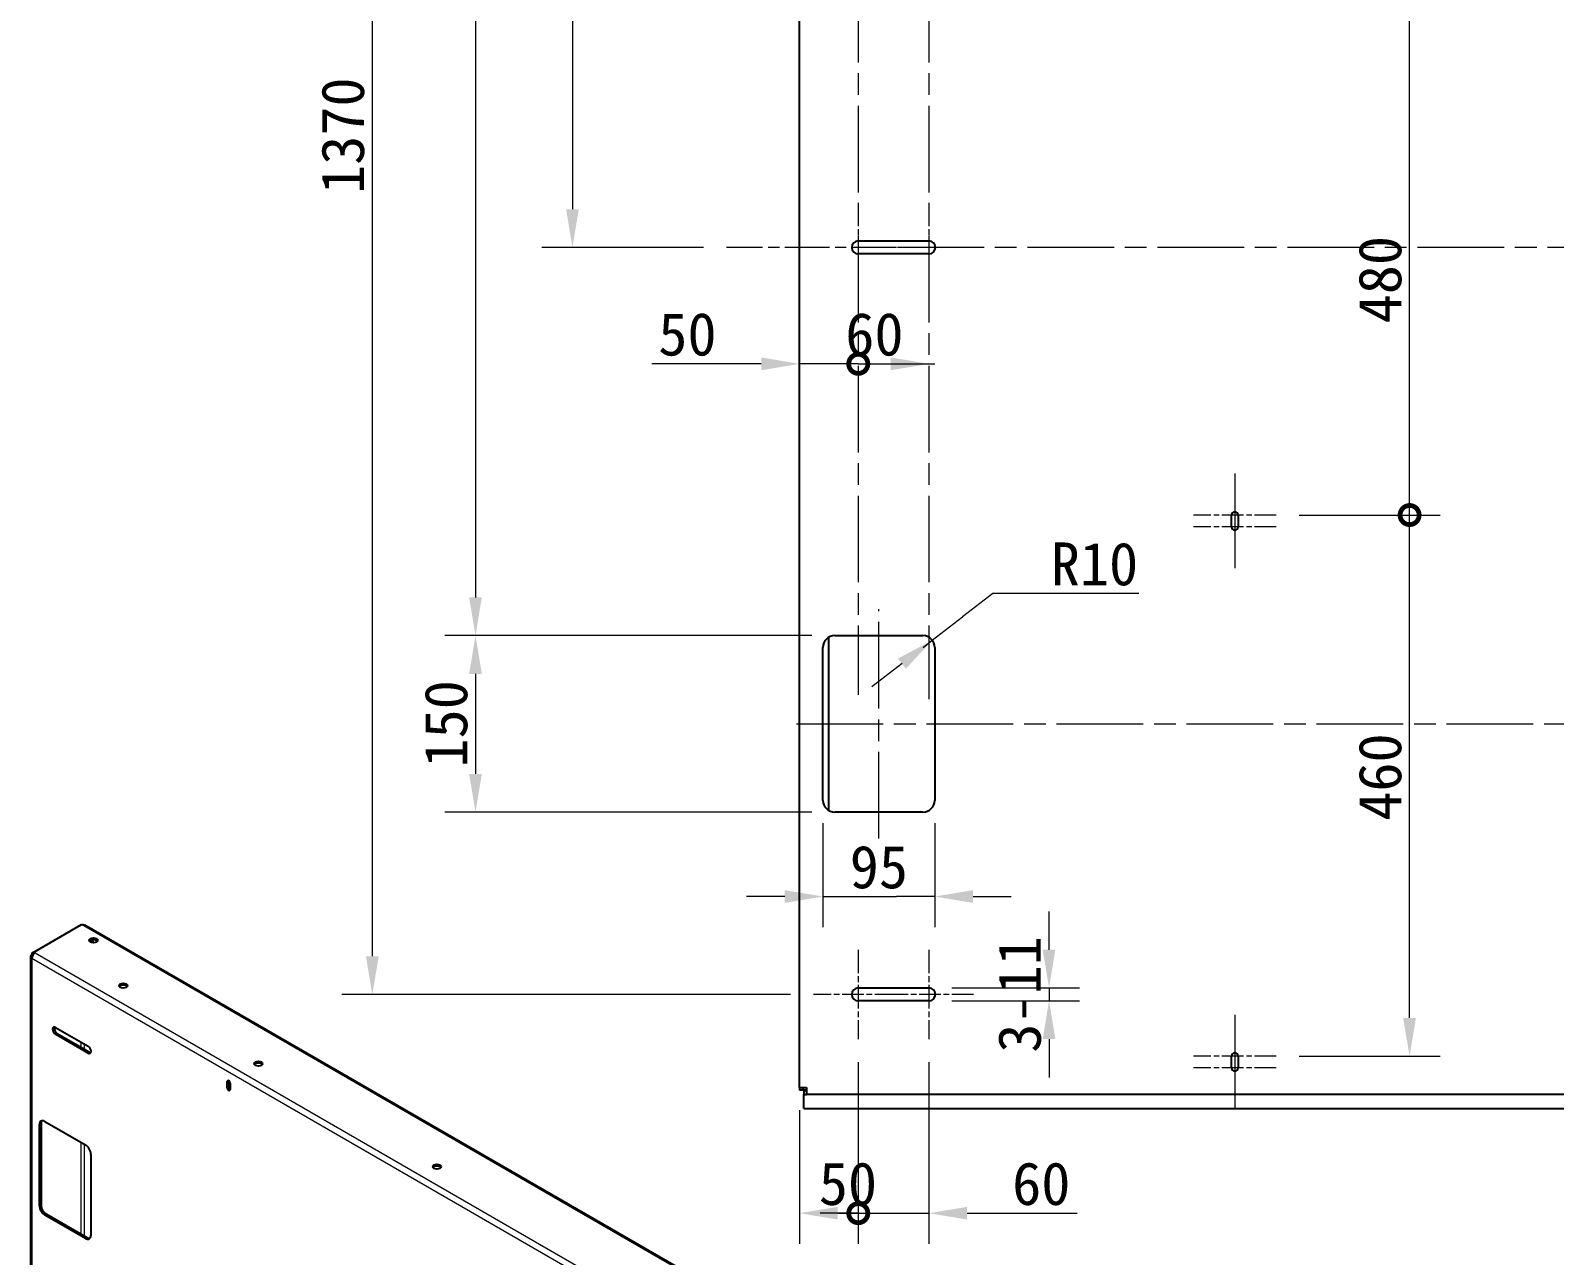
# Model space of a CAD drawing. Header units: millimetres. Extents: x 78 to 5389, y 71 to 3790.
# Drawn here: x 2792 to 4087, y 1510 to 2551 of the extents above; entities that cross this region are included whole.
import ezdxf

# ---------------------------------------------------------------- set-up
doc = ezdxf.new("R2010")
doc.units = ezdxf.units.MM
doc.header["$LTSCALE"] = 13
doc.linetypes.add('CHAIN', pattern=[0.3543, 0.2362, -0.0295, 0.0591, -0.0295])
for name, color, linetype, lineweight, true_color in [('中心标记 (ISO)', 1, 'CHAIN', 18, 0xff0000), ('中心线 (ISO)', 1, 'CHAIN', 18, 0xff0000), ('尺寸 (ISO)', 7, 'Continuous', 18, 0x008000)]:
    doc.layers.add(name, color=color, linetype=linetype, lineweight=lineweight, true_color=true_color)
doc.layers.add('可见 (ISO)', color=7, linetype='Continuous', lineweight=25)
doc.layers.add('可见窄的 (ISO)', color=7, linetype='Continuous', lineweight=18)
doc.styles.add('最新国标', font='simfang.ttf')
doc.dimstyles.new('默认 (GB)', dxfattribs={"dimscale": 13, "dimtxt": 2.8, "dimasz": 2.5, "dimexe": 2, "dimexo": 1.5, "dimgap": 0.5, "dimtad": 1, "dimtoh": 1, "dimdsep": 46, "dimtxsty": '最新国标', "dimcen": 0.09, "dimdle": 10, "dimclrd": 256, "dimclre": 256, "dimclrt": 256, "dimaunit": 1, "dimadec": 3, "dimazin": 2, "dimtfac": 0.535714, "dimtdec": 3, "dimtmove": 0, "dimatfit": 3, "dimfxl": 0, "dimtolj": 1, "dimlwd": -1, "dimlwe": -1, "dimarcsym": 0})

# ---------------------------------------------------------------- blocks, each defined once
blk = doc.blocks.new('*D27')
at = {"layer": 'Defpoints', "color": 0, "transparency": 16777216}
for p in [(3451.6, 3101.8), (3252.7, 2366.8), (3383.6, 2366.8)]:
    blk.add_point(p, dxfattribs=at)
at = {"layer": '尺寸 (ISO)', "color": 116, "true_color": 0x00803f, "transparency": 16777216}
for p, q in [((3432.1, 3101.8), (3226.7, 3101.8)), ((3252.7, 3069.3), (3252.7, 2399.3)), ((3364.1, 2366.8), (3226.7, 2366.8))]:
    blk.add_line(p, q, dxfattribs=at)
for points in [[(3247.3, 3069.3), (3258.1, 3069.3), (3252.7, 3101.8)], [(3247.3, 2399.3), (3258.1, 2399.3), (3252.7, 2366.8)]]:
    blk.add_solid(points, dxfattribs=at)
at = {"layer": '尺寸 (ISO)', "transparency": 16777216, "insert": (3227.8, 2851.8), "char_height": 36.4, "attachment_point": 5, "rotation": 90, "style": '最新国标'}
blk.add_mtext('\\A1;735', dxfattribs=at)
blk = doc.blocks.new('*D31')
at = {"layer": 'Defpoints', "color": 0, "transparency": 16777216}
for p in [(3451.6, 3101.8), (3170.3, 2036.8), (3475.6, 2036.8)]:
    blk.add_point(p, dxfattribs=at)
at = {"layer": '尺寸 (ISO)', "color": 116, "true_color": 0x00803f, "transparency": 16777216}
for p, q in [((3432.1, 3101.8), (3144.3, 3101.8)), ((3170.3, 3069.3), (3170.3, 2069.3)), ((3456.1, 2036.8), (3144.3, 2036.8))]:
    blk.add_line(p, q, dxfattribs=at)
for points in [[(3164.9, 3069.3), (3175.7, 3069.3), (3170.3, 3101.8)], [(3164.9, 2069.3), (3175.7, 2069.3), (3170.3, 2036.8)]]:
    blk.add_solid(points, dxfattribs=at)
at = {"layer": '尺寸 (ISO)', "transparency": 16777216, "insert": (3145.4, 2789.3), "char_height": 36.4, "attachment_point": 5, "rotation": 90, "style": '最新国标'}
blk.add_mtext('\\A1;1065', dxfattribs=at)
blk = doc.blocks.new('*D32')
at = {"layer": 'Defpoints', "color": 0, "transparency": 16777216}
for p in [(3451.6, 3101.8), (3082.6, 1731.8), (3457.6, 1731.8)]:
    blk.add_point(p, dxfattribs=at)
at = {"layer": '尺寸 (ISO)', "color": 116, "true_color": 0x00803f, "transparency": 16777216}
for p, q in [((3432.1, 3101.8), (3056.6, 3101.8)), ((3082.6, 3069.3), (3082.6, 1764.3)), ((3438.1, 1731.8), (3056.6, 1731.8))]:
    blk.add_line(p, q, dxfattribs=at)
for points in [[(3077.2, 3069.3), (3088.1, 3069.3), (3082.6, 3101.8)], [(3077.2, 1764.3), (3088.1, 1764.3), (3082.6, 1731.8)]]:
    blk.add_solid(points, dxfattribs=at)
at = {"layer": '尺寸 (ISO)', "transparency": 16777216, "insert": (3057.7, 2461.8), "char_height": 36.4, "attachment_point": 5, "rotation": 90, "style": '最新国标'}
blk.add_mtext('\\A1;1370', dxfattribs=at)
blk = doc.blocks.new('*D33')
at = {"layer": 'Defpoints', "color": 0, "transparency": 16777216}
for p in [(3475.6, 2036.8), (3170.3, 1886.8), (3475.6, 1886.8)]:
    blk.add_point(p, dxfattribs=at)
at = {"layer": '尺寸 (ISO)', "color": 116, "true_color": 0x00803f, "transparency": 16777216}
for p, q in [((3456.1, 2036.8), (3144.3, 2036.8)), ((3170.3, 2004.3), (3170.3, 1919.3)), ((3456.1, 1886.8), (3144.3, 1886.8))]:
    blk.add_line(p, q, dxfattribs=at)
for points in [[(3164.9, 2004.3), (3175.7, 2004.3), (3170.3, 2036.8)], [(3164.9, 1919.3), (3175.7, 1919.3), (3170.3, 1886.8)]]:
    blk.add_solid(points, dxfattribs=at)
at = {"layer": '尺寸 (ISO)', "transparency": 16777216, "insert": (3145.4, 1961.8), "char_height": 36.4, "attachment_point": 5, "rotation": 90, "style": '最新国标'}
blk.add_mtext('\\A1;150', dxfattribs=at)
blk = doc.blocks.new('*D34')
at = {"layer": 'Defpoints', "color": 0, "transparency": 16777216}
for p in [(3465.6, 1896.8), (3560.6, 1896.8), (3560.6, 1815)]:
    blk.add_point(p, dxfattribs=at)
at = {"layer": '尺寸 (ISO)', "color": 116, "true_color": 0x00803f, "transparency": 16777216}
for p, q in [((3465.6, 1877.3), (3465.6, 1789)), ((3560.6, 1877.3), (3560.6, 1789)), ((3433.1, 1815), (3400.6, 1815)), ((3465.6, 1815), (3498.1, 1815)), ((3498.1, 1815), (3528.1, 1815)), ((3560.6, 1815), (3528.1, 1815)), ((3593.1, 1815), (3625.6, 1815))]:
    blk.add_line(p, q, dxfattribs=at)
for points in [[(3433.1, 1820.4), (3433.1, 1809.6), (3465.6, 1815)], [(3593.1, 1820.4), (3593.1, 1809.6), (3560.6, 1815)]]:
    blk.add_solid(points, dxfattribs=at)
at = {"layer": '尺寸 (ISO)', "transparency": 16777216, "insert": (3513.1, 1839.9), "char_height": 36.4, "attachment_point": 5, "style": '最新国标'}
blk.add_mtext('\\A1;95', dxfattribs=at)
blk = doc.blocks.new('*D35')
at = {"layer": 'Defpoints', "color": 0, "transparency": 16777216}
for p in [(3555.6, 1737.3), (3555.6, 1726.3), (3657.7, 1726.3)]:
    blk.add_point(p, dxfattribs=at)
at = {"layer": '尺寸 (ISO)', "color": 116, "true_color": 0x00803f, "transparency": 16777216}
for p, q in [((3657.7, 1769.8), (3657.7, 1802.3)), ((3575.1, 1737.3), (3683.7, 1737.3)), ((3657.7, 1737.3), (3657.7, 1726.3)), ((3575.1, 1726.3), (3683.7, 1726.3)), ((3657.7, 1693.8), (3657.7, 1661.3))]:
    blk.add_line(p, q, dxfattribs=at)
for points in [[(3652.3, 1769.8), (3663.1, 1769.8), (3657.7, 1737.3)], [(3652.3, 1693.8), (3663.1, 1693.8), (3657.7, 1726.3)]]:
    blk.add_solid(points, dxfattribs=at)
at = {"layer": '尺寸 (ISO)', "transparency": 16777216, "insert": (3632.8, 1731.8), "char_height": 36.4, "attachment_point": 5, "rotation": 90, "style": '最新国标'}
blk.add_mtext('\\A1;\\fFangSong|b0|i0;3-11', dxfattribs=at)
blk = doc.blocks.new('*D55')
at = {"layer": 'Defpoints', "color": 0, "transparency": 16777216}
for p in [(3550.6, 2026.8), (3558.5, 2032.9)]:
    blk.add_point(p, dxfattribs=at)
at = {"layer": '尺寸 (ISO)', "color": 116, "true_color": 0x00803f, "transparency": 16777216}
for p, q in [((3610, 2072.6), (3584.2, 2052.7)), ((3734.1, 2072.6), (3610, 2072.6)), ((3558.5, 2032.9), (3584.2, 2052.7)), ((3550.6, 2026.8), (3558.5, 2032.9)), ((3532.8, 2013), (3507, 1993.2))]:
    blk.add_line(p, q, dxfattribs=at)
blk.add_solid([(3529.4, 2017.3), (3536.1, 2008.7), (3558.5, 2032.9)], dxfattribs=at)
at = {"layer": '尺寸 (ISO)', "transparency": 16777216, "insert": (3696.3, 2097.5), "char_height": 36.4, "attachment_point": 5, "style": '最新国标'}
blk.add_mtext('\\A1;R10', dxfattribs=at)
blk = doc.blocks.new('_DotSmall')
at = {"color": 0, "linetype": 'ByBlock', "const_width": 0.5}
blk.add_lwpolyline([(-0.0625, 0, 1), (0.0625, 0, 1)], format="xyb", close=True, dxfattribs=at)
blk = doc.blocks.new('*D58')
at = {"layer": 'Defpoints', "color": 0, "transparency": 16777216}
for p in [(3495.6, 1693.8), (3445.6, 1652.8), (3495.6, 1545.8)]:
    blk.add_point(p, dxfattribs=at)
at = {"layer": '尺寸 (ISO)', "color": 116, "true_color": 0x00803f, "transparency": 16777216}
for p, q in [((3495.6, 1674.3), (3495.6, 1519.8)), ((3445.6, 1633.3), (3445.6, 1519.8)), ((3478.1, 1545.8), (3495.6, 1545.8))]:
    blk.add_line(p, q, dxfattribs=at)
blk.add_solid([(3478.1, 1551.2), (3478.1, 1540.4), (3445.6, 1545.8)], dxfattribs=at)
at = {"layer": '尺寸 (ISO)', "color": 116, "true_color": 0x00803f, "transparency": 16777216, "xscale": 32.5, "yscale": 32.5, "zscale": 32.5}
blk.add_blockref('_DotSmall', (3495.6, 1545.8), dxfattribs=at)
at = {"layer": '尺寸 (ISO)', "transparency": 16777216, "insert": (3486.8, 1570.7), "char_height": 36.4, "attachment_point": 5, "style": '最新国标'}
blk.add_mtext('\\A1;50', dxfattribs=at)
blk = doc.blocks.new('*D59')
at = {"layer": 'Defpoints', "color": 0, "transparency": 16777216}
for p in [(3495.6, 1693.8), (3555.6, 1693.8), (3555.6, 1545.8)]:
    blk.add_point(p, dxfattribs=at)
at = {"layer": '尺寸 (ISO)', "color": 116, "true_color": 0x00803f, "transparency": 16777216}
for p, q in [((3495.6, 1674.3), (3495.6, 1519.8)), ((3555.6, 1674.3), (3555.6, 1519.8)), ((3495.6, 1545.8), (3463.1, 1545.8)), ((3495.6, 1545.8), (3555.6, 1545.8)), ((3588.1, 1545.8), (3681.6, 1545.8))]:
    blk.add_line(p, q, dxfattribs=at)
blk.add_solid([(3588.1, 1551.2), (3588.1, 1540.4), (3555.6, 1545.8)], dxfattribs=at)
at = {"layer": '尺寸 (ISO)', "color": 116, "true_color": 0x00803f, "transparency": 16777216, "xscale": 32.5, "yscale": 32.5, "zscale": 32.5}
blk.add_blockref('_DotSmall', (3495.6, 1545.8), dxfattribs=at)
at = {"layer": '尺寸 (ISO)', "transparency": 16777216, "insert": (3651.1, 1570.7), "char_height": 36.4, "attachment_point": 5, "style": '最新国标'}
blk.add_mtext('\\A1;60', dxfattribs=at)
blk = doc.blocks.new('*D65')
at = {"layer": 'Defpoints', "color": 0, "transparency": 16777216}
for p in [(3495.6, 2366.8), (3495.6, 2267.8), (3445.6, 1652.8)]:
    blk.add_point(p, dxfattribs=at)
at = {"layer": '尺寸 (ISO)', "color": 116, "true_color": 0x00803f, "transparency": 16777216}
for p, q in [((3413.1, 2267.8), (3320.1, 2267.8)), ((3495.6, 2267.8), (3445.6, 2267.8)), ((3495.6, 2267.8), (3560.6, 2267.8))]:
    blk.add_line(p, q, dxfattribs=at)
blk.add_solid([(3413.1, 2273.3), (3413.1, 2262.4), (3445.6, 2267.8)], dxfattribs=at)
at = {"layer": '尺寸 (ISO)', "color": 116, "true_color": 0x00803f, "transparency": 16777216, "xscale": 32.5, "yscale": 32.5, "zscale": 32.5, "rotation": 180}
blk.add_blockref('_DotSmall', (3495.6, 2267.8), dxfattribs=at)
at = {"layer": '尺寸 (ISO)', "transparency": 16777216, "insert": (3350.4, 2292.8), "char_height": 36.4, "attachment_point": 5, "style": '最新国标'}
blk.add_mtext('\\A1;50', dxfattribs=at)
blk = doc.blocks.new('*D66')
at = {"layer": 'Defpoints', "color": 0, "transparency": 16777216}
for p in [(3555.6, 3001.8), (3495.6, 2366.8), (3555.6, 2267.8)]:
    blk.add_point(p, dxfattribs=at)
at = {"layer": '尺寸 (ISO)', "color": 116, "true_color": 0x00803f, "transparency": 16777216}
blk.add_line((3495.6, 2267.8), (3523.1, 2267.8), dxfattribs=at)
blk.add_solid([(3523.1, 2273.3), (3523.1, 2262.4), (3555.6, 2267.8)], dxfattribs=at)
at = {"layer": '尺寸 (ISO)', "color": 116, "true_color": 0x00803f, "transparency": 16777216, "xscale": 32.5, "yscale": 32.5, "zscale": 32.5, "rotation": 180}
blk.add_blockref('_DotSmall', (3495.6, 2267.8), dxfattribs=at)
at = {"layer": '尺寸 (ISO)', "transparency": 16777216, "insert": (3509.3, 2292.8), "char_height": 36.4, "attachment_point": 5, "style": '最新国标'}
blk.add_mtext('\\A1;60', dxfattribs=at)
blk = doc.blocks.new('*D69')
at = {"layer": 'Defpoints', "color": 0, "transparency": 16777216}
for p in [(3850.8, 2619.3), (3964.1, 2619.3), (3850.8, 2139.3)]:
    blk.add_point(p, dxfattribs=at)
at = {"layer": '尺寸 (ISO)', "color": 116, "true_color": 0x00803f, "transparency": 16777216}
for p, q in [((3870.3, 2619.3), (3990.1, 2619.3)), ((3964.1, 2139.3), (3964.1, 2619.3)), ((3870.3, 2139.3), (3990.1, 2139.3))]:
    blk.add_line(p, q, dxfattribs=at)
at = {"layer": '尺寸 (ISO)', "color": 116, "true_color": 0x00803f, "transparency": 16777216, "xscale": 32.5, "yscale": 32.5, "zscale": 32.5}
for p, rotation in [((3964.1, 2619.3), 90), ((3964.1, 2139.3), 270)]:
    blk.add_blockref('_DotSmall', p, dxfattribs=dict(at, rotation=rotation))
at = {"layer": '尺寸 (ISO)', "transparency": 16777216, "insert": (3939.1, 2339.4), "char_height": 36.4, "attachment_point": 5, "rotation": 90, "style": '最新国标'}
blk.add_mtext('\\A1;480', dxfattribs=at)
blk = doc.blocks.new('*D70')
at = {"layer": 'Defpoints', "color": 0, "transparency": 16777216}
for p in [(3850.8, 2139.3), (3964.1, 2139.3), (3850.8, 1679.3)]:
    blk.add_point(p, dxfattribs=at)
at = {"layer": '尺寸 (ISO)', "color": 116, "true_color": 0x00803f, "transparency": 16777216}
for p, q in [((3870.3, 2139.3), (3990.1, 2139.3)), ((3964.1, 1711.8), (3964.1, 2139.3)), ((3870.3, 1679.3), (3990.1, 1679.3))]:
    blk.add_line(p, q, dxfattribs=at)
blk.add_solid([(3958.6, 1711.8), (3969.5, 1711.8), (3964.1, 1679.3)], dxfattribs=at)
at = {"layer": '尺寸 (ISO)', "color": 116, "true_color": 0x00803f, "transparency": 16777216, "xscale": 32.5, "yscale": 32.5, "zscale": 32.5, "rotation": 90}
blk.add_blockref('_DotSmall', (3964.1, 2139.3), dxfattribs=at)
at = {"layer": '尺寸 (ISO)', "transparency": 16777216, "insert": (3939.1, 1916.6), "char_height": 36.4, "attachment_point": 5, "rotation": 90, "style": '最新国标'}
blk.add_mtext('\\A1;460', dxfattribs=at)

msp = doc.modelspace()

# ---------------------------------------------------------------- linework, layer by layer
at = {"layer": '中心标记 (ISO)', "ltscale": 23.990969}
for p, q in [((3495.5735, 3039.7701), (3495.5735, 1986.5867)), ((3555.5735, 3039.7701), (3555.5735, 1982.7705)), ((4817.9524, 2366.7701), (3523.0735, 2366.7701))]:
    msp.add_line(p, q, dxfattribs=at)
at = {"layer": '中心标记 (ISO)', "ltscale": 6.49619}
for p, q in [((3495.5735, 2404.7701), (3495.5735, 2328.7701)), ((3555.5735, 2404.7701), (3555.5735, 2328.7701)), ((3495.5735, 1769.7701), (3495.5735, 1693.7701)), ((3555.5735, 1769.7701), (3555.5735, 1693.7701))]:
    msp.add_line(p, q, dxfattribs=at)
at = {"layer": '中心标记 (ISO)', "ltscale": 12.352126}
msp.add_line((3528.0735, 2366.7701), (3383.565, 2366.7701), dxfattribs=at)
at = {"layer": '中心标记 (ISO)', "ltscale": 5.791}
for p, q in [((3815.5735, 2174.5201), (3815.5735, 2106.7701)), ((3815.5735, 2161.7701), (3815.5735, 2094.0201)), ((3815.5735, 1714.5201), (3815.5735, 1646.7701)), ((3815.5735, 1701.7701), (3815.5735, 1634.0201))]:
    msp.add_line(p, q, dxfattribs=at)
at = {"layer": '中心标记 (ISO)', "ltscale": 6.026063}
for p, q in [((3850.8235, 2139.2701), (3780.3235, 2139.2701)), ((3850.8235, 2129.2701), (3780.3235, 2129.2701)), ((3528.0735, 1731.7701), (3457.5735, 1731.7701)), ((3593.5735, 1731.7701), (3523.0735, 1731.7701)), ((3850.8235, 1679.2701), (3780.3235, 1679.2701)), ((3850.8235, 1669.2701), (3780.3235, 1669.2701))]:
    msp.add_line(p, q, dxfattribs=at)
at = {"layer": '中心线 (ISO)', "ltscale": 23.990969}
for p, q in [((3513.0735, 1864.2701), (3513.0735, 2059.2701)), ((3443.0735, 1961.7701), (4817.9524, 1961.7701))]:
    msp.add_line(p, q, dxfattribs=at)
at = {"layer": '可见 (ISO)'}
for p, q in [((3445.5735, 1652.7701), (3445.5735, 3095.7701)), ((3495.5735, 2372.2701), (3555.5735, 2372.2701)), ((3555.5735, 2361.2701), (3495.5735, 2361.2701)), ((3812.8235, 2129.2701), (3812.8235, 2139.2701)), ((3818.3235, 2139.2701), (3818.3235, 2129.2701)), ((3470.5735, 1888.1099), (3470.5735, 2035.4304)), ((3475.5735, 2036.7701), (3550.5735, 2036.7701)), ((3465.5735, 1896.7701), (3465.5735, 2026.7701)), ((3560.5735, 2026.7701), (3560.5735, 1896.7701)), ((3550.5735, 1886.7701), (3475.5735, 1886.7701)), ((2794.9801, 1767.7437), (2835.4266, 1791.0955)), ((3494.8064, 1411.7213), (2838.391, 1790.7029)), ((2843.2327, 1777.666), (2844.2822, 1775.8482)), ((2844.3029, 1778.064), (2845.676, 1775.6856)), ((2792.134, 1763.9509), (2792.134, 998.1179)), ((2794.9801, 1767.7437), (2793.2762, 1766.7599)), ((2793.2762, 1766.7599), (2793.2762, 1765.543)), ((2794.6551, 1765.9638), (2793.2762, 1766.7599)), ((2794.084, 1765.0767), (2793.2762, 1765.543)), ((2794.6551, 1765.9638), (2794.7352, 1766.0101)), ((2794.6551, 1765.9125), (2794.6551, 1765.9638)), ((2796.034, 1767.1352), (2794.9801, 1767.7437)), ((2794.9801, 1766.2851), (2794.9801, 1767.7437)), ((3495.5735, 1737.2701), (3555.5735, 1737.2701)), ((3555.5735, 1726.2701), (3495.5735, 1726.2701)), ((2813.4995, 1703.7138), (2841.0767, 1687.7922)), ((2841.0767, 1681.9542), (2813.4995, 1697.8759)), ((2814.8784, 1698.672), (2842.4555, 1682.7503)), ((3812.8235, 1669.2701), (3812.8235, 1679.2701)), ((3818.3235, 1679.2701), (3818.3235, 1669.2701)), ((2960.6926, 1658.3973), (2960.6926, 1653.2288)), ((2959.3138, 1652.4327), (2959.3138, 1657.74)), ((2961.8417, 1656.2805), (2961.8417, 1650.9733)), ((3445.5735, 1652.7701), (3445.5735, 1650.4772)), ((3445.5735, 1652.7701), (3451.5735, 1652.7701)), ((3448.5735, 1650.4772), (3445.5735, 1650.4772)), ((3448.5735, 1652.7701), (3448.5735, 1650.4772)), ((3451.5735, 1650.4772), (3448.5735, 1650.4772)), ((3451.5735, 1649.7701), (3449.2806, 1649.7701)), ((3449.2806, 1649.7701), (3449.2806, 1646.7701)), ((3449.2806, 1643.7701), (3449.2806, 1646.7701)), ((3449.2806, 1646.7701), (3451.5735, 1646.7701)), ((3451.5735, 1652.7701), (3451.5735, 1646.7701)), ((4879.5735, 1646.7701), (3451.5735, 1646.7701)), ((3449.2806, 1634.7701), (3449.2806, 1643.7701)), ((3449.2806, 1634.7701), (4881.8664, 1634.7701)), ((2799.7109, 1552.1925), (2799.7109, 1621.1864)), ((2801.0898, 1621.9825), (2801.0898, 1552.9886)), ((2804.3071, 1623.8401), (2838.7786, 1603.938)), ((2843.3748, 1595.9771), (2843.3748, 1526.9832)), ((2838.7786, 1524.3295), (2804.3071, 1544.2316)), ((2805.686, 1545.0277), (2840.1574, 1525.1256))]:
    msp.add_line(p, q, dxfattribs=at)
for centre, radius, start, end in [((3495.5735, 2366.7701), 5.5, 90, 270), ((3555.5735, 2366.7701), 5.5, 270, 90), ((3815.5735, 2139.2701), 2.75, 0, 180), ((3815.5735, 2129.2701), 2.75, 180, 0), ((3475.5735, 2026.7701), 10, 90, 180), ((3550.5735, 2026.7701), 10, 0, 90), ((3475.5735, 1896.7701), 10, 180, 270), ((3550.5735, 1896.7701), 10, 270, 0), ((3495.5735, 1731.7701), 5.5, 90, 270), ((3555.5735, 1731.7701), 5.5, 270, 90), ((3815.5735, 1679.2701), 2.75, 0, 180), ((3815.5735, 1669.2701), 2.75, 180, 0)]:
    msp.add_arc(centre, radius, start, end, dxfattribs=at)
for centre in [(2845.6729, 1777.7497), (2870.9519, 1739.2723), (2985.8568, 1672.9319), (3137.5312, 1585.3627)]:
    msp.add_ellipse(centre, major_axis=(3.575, 0), ratio=0.577350269, dxfattribs=at)
for centre, major_axis, start_param, end_param in [((2845.6729, 1776.1575), (-3.575, 0), 3.537553217, 5.887224744), ((2796.034, 1763.9509), (-3.9, 0), 5.497787144, 7.068583471), ((2796.034, 1763.9509), (1.95, 3.3775), 0.785398163, 2.35619449), ((2870.9519, 1737.6801), (-3.575, 0), 3.537553217, 5.887224744), ((2813.4995, 1700.7949), (-1.7875, 3.096), 5.497787144, 8.639379797), ((2814.8784, 1701.5909), (1.7875, -3.096), 3.537553217, 5.497787144), ((2841.0767, 1684.8732), (1.7875, -3.096), 5.497787144, 8.639379797), ((2842.4555, 1685.6693), (1.7875, -3.096), 5.497787144, 5.887224744), ((2985.8568, 1671.3397), (-3.575, 0), 3.537553217, 5.887224744), ((2960.5777, 1657.0102), (-0.8937, 1.548), 3.926990817, 7.068583471), ((2960.5777, 1651.703), (0.8937, -1.548), 3.926990817, 7.068583471), ((2961.9566, 1652.4991), (0.8937, -1.548), 3.926990817, 5.406752366), ((2804.3071, 1618.5328), (-3.25, 5.6292), 5.497787144, 7.068583471), ((2805.686, 1619.3289), (-3.25, 5.6292), 0.213756132, 0.785398163), ((2838.7786, 1598.6307), (-3.25, 5.6292), 3.926990817, 5.497787144), ((3137.5312, 1583.7705), (-3.575, 0), 3.537553217, 5.887224744), ((2804.3071, 1549.5389), (3.25, -5.6292), 3.926990817, 5.497787144), ((2805.686, 1550.335), (-3.25, 5.6292), 0.785398163, 2.35619449), ((2838.7786, 1529.6368), (3.25, -5.6292), 5.497787144, 7.068583471), ((2840.1574, 1530.4329), (3.25, -5.6292), 5.497787144, 6.069429175)]:
    msp.add_ellipse(centre, major_axis=major_axis, ratio=0.577350269, start_param=start_param, end_param=end_param, dxfattribs=at)
msp.add_open_spline([(2835.4266, 1791.0955), (2836.4867, 1791.3171), (2837.541, 1791.1891), (2838.3908, 1790.7024)], degree=3, dxfattribs=at)
at = {"layer": '可见窄的 (ISO)'}
for p, q in [((3493.8708, 1410.9425), (2835.4266, 1791.0955)), ((2793.2762, 1762.3587), (2793.2762, 996.5257)), ((3449.6128, 1383.4226), (2793.2762, 1762.3587)), ((2796.034, 1767.1352), (3452.3705, 1388.1991)), ((2813.4995, 1697.8759), (2814.8784, 1698.672)), ((2835.1016, 1686.9961), (2835.1016, 1691.2419)), ((2837.8593, 1689.6497), (2837.8593, 1685.4039)), ((2841.0767, 1681.9542), (2842.4555, 1682.7503)), ((2960.5777, 1658.4697), (2959.3138, 1657.74)), ((2960.6926, 1653.2288), (2959.3138, 1652.4327)), ((2799.7109, 1621.1864), (2801.0898, 1621.9825)), ((2835.1016, 1528.0446), (2835.1016, 1606.0608)), ((2837.8593, 1604.4687), (2837.8593, 1526.4524)), ((2801.0898, 1552.9886), (2799.7109, 1552.1925)), ((2804.3071, 1544.2316), (2805.686, 1545.0277)), ((2840.1574, 1525.1256), (2838.7786, 1524.3295))]:
    msp.add_line(p, q, dxfattribs=at)

# ---------------------------------------------------------------- dimensions: what is measured, and where the dimension line sits
at = {"layer": '尺寸 (ISO)', "color": 116, "true_color": 0x00803f}
for base, p1, p2, angle, override, picture, middle in [((3082.6479, 1731.7701), (3451.5735, 3101.7701), (3457.5735, 1731.7701), 270, {"dimgap": 0.5, "dimtoh": 0, "dimdec": 2, "dimtol": 0, "dimlim": 0, "dimtp": 0, "dimtm": 0, "dimtdec": 3, "dimtofl": 0, "dimatfit": 1}, '*D32', (3082.6479, 2461.7701)), ((3170.287, 2036.7701), (3451.5735, 3101.7701), (3475.5735, 2036.7701), 270, {"dimgap": 0.5, "dimtoh": 0, "dimdec": 2, "dimtol": 0, "dimlim": 0, "dimtp": 0, "dimtm": 0, "dimtdec": 3, "dimtofl": 0, "dimatfit": 1}, '*D31', (3170.287, 2789.2701)), ((3252.719, 2366.7701), (3451.5735, 3101.7701), (3383.565, 2366.7701), 270, {"dimgap": 0.5, "dimtoh": 0, "dimdec": 2, "dimtol": 0, "dimlim": 0, "dimtp": 0, "dimtm": 0, "dimtdec": 3, "dimtofl": 0, "dimatfit": 1}, '*D27', (3252.719, 2851.7701)), ((3555.5735, 2267.8432), (3495.5735, 2366.7701), (3555.5735, 3001.7701), 180, {"dimgap": 0.5, "dimtoh": 0, "dimdec": 2, "dimblk1": 'DotSmall', "dimsah": 1, "dimdle": 0, "dimse1": 1, "dimse2": 1, "dimtol": 0, "dimlim": 0, "dimtp": 0, "dimtm": 0, "dimtdec": 3, "dimtofl": 1, "dimatfit": 1}, '*D66', (3509.3235, 2267.8432)), ((3964.0504, 2619.2701), (3850.8235, 2139.2701), (3850.8235, 2619.2701), 90, {"dimgap": 0.5, "dimtoh": 0, "dimdec": 2, "dimblk1": 'DotSmall', "dimblk2": 'DotSmall', "dimsah": 1, "dimdle": 0, "dimtol": 0, "dimlim": 0, "dimtp": 0, "dimtm": 0, "dimtdec": 3, "dimtofl": 0, "dimatfit": 1}, '*D69', (3964.0504, 2339.4001)), ((3495.5735, 2267.8432), (3445.5735, 1652.7701), (3495.5735, 2366.7701), 180, {"dimgap": 0.5, "dimtoh": 0, "dimdec": 2, "dimblk2": 'DotSmall', "dimsah": 1, "dimdle": 0, "dimse1": 1, "dimse2": 1, "dimtol": 0, "dimlim": 0, "dimtp": 0, "dimtm": 0, "dimtdec": 3, "dimtofl": 1, "dimatfit": 1}, '*D65', (3350.3615, 2267.8432)), ((3964.0504, 2139.2701), (3850.8235, 1679.2701), (3850.8235, 2139.2701), 90, {"dimgap": 0.5, "dimtoh": 0, "dimdec": 2, "dimblk2": 'DotSmall', "dimsah": 1, "dimdle": 0, "dimtol": 0, "dimlim": 0, "dimtp": 0, "dimtm": 0, "dimtdec": 3, "dimtofl": 0, "dimatfit": 1}, '*D70', (3964.0504, 1916.6401)), ((3170.287, 1886.7701), (3475.5735, 2036.7701), (3475.5735, 1886.7701), 90, {"dimgap": 0.5, "dimtoh": 0, "dimdec": 2, "dimtol": 0, "dimlim": 0, "dimtp": 0, "dimtm": 0, "dimtdec": 3, "dimtofl": 0, "dimatfit": 1}, '*D33', (3170.287, 1961.7701)), ((3495.5735, 1545.7991), (3445.5735, 1652.7701), (3495.5735, 1693.7701), 180, {"dimgap": 0.5, "dimtoh": 0, "dimdec": 2, "dimblk2": 'DotSmall', "dimsah": 1, "dimdle": 0, "dimtol": 0, "dimlim": 0, "dimtp": 0, "dimtm": 0, "dimtdec": 3, "dimtofl": 1, "dimatfit": 1}, '*D58', (3486.8235, 1545.7991)), ((3555.5735, 1545.7991), (3495.5735, 1693.7701), (3555.5735, 1693.7701), 180, {"dimgap": 0.5, "dimtoh": 0, "dimdec": 2, "dimblk1": 'DotSmall', "dimsah": 1, "dimdle": 0, "dimtol": 0, "dimlim": 0, "dimtp": 0, "dimtm": 0, "dimtdec": 3, "dimtofl": 1, "dimatfit": 1}, '*D59', (3651.0975, 1545.7991))]:
    dim = msp.add_linear_dim(base=base, p1=p1, p2=p2, angle=angle, dimstyle='默认 (GB)', override=override, dxfattribs=at)
    dim.commit()
    dim.dimension.update_dxf_attribs({"geometry": picture, "text_midpoint": middle, "dimtype": 160})
dim = msp.add_radius_dim(center=(3550.5735, 2026.7701), mpoint=(3558.4916, 2032.8779), dimstyle='默认 (GB)', override={"dimgap": 0.5, "dimtih": 1, "dimdec": 2, "dimlfac": 1, "dimcen": 0, "dimtol": 0, "dimlim": 0, "dimtp": 0, "dimtm": 0, "dimtdec": 3}, dxfattribs=at)
dim.commit()
dim.dimension.update_dxf_attribs({"geometry": '*D55', "text_midpoint": (3696.329, 2072.5783), "dimtype": 164})
dim = msp.add_linear_dim(base=(3560.5735, 1814.9792), p1=(3465.5735, 1896.7701), p2=(3560.5735, 1896.7701), dimstyle='默认 (GB)', override={"dimgap": 0.5, "dimtoh": 0, "dimdec": 2, "dimtol": 0, "dimlim": 0, "dimtp": 0, "dimtm": 0, "dimtdec": 3, "dimtofl": 0}, dxfattribs=at)
dim.commit()
dim.dimension.update_dxf_attribs({"geometry": '*D34', "text_midpoint": (3513.0735, 1814.9792), "dimtype": 160})
dim = msp.add_linear_dim(base=(3657.6916, 1726.2701), p1=(3555.5735, 1737.2701), p2=(3555.5735, 1726.2701), angle=270, text='\\fFangSong|b0|i0;3-<>', dimstyle='默认 (GB)', override={"dimgap": 0.5, "dimtoh": 0, "dimdec": 2, "dimtol": 0, "dimlim": 0, "dimtp": 0, "dimtm": 0, "dimtdec": 3, "dimtofl": 1, "dimatfit": 1}, dxfattribs=at)
dim.commit()
dim.dimension.update_dxf_attribs({"geometry": '*D35', "text_midpoint": (3657.6916, 1731.7701), "dimtype": 160})

doc.saveas('drawing.dxf')
